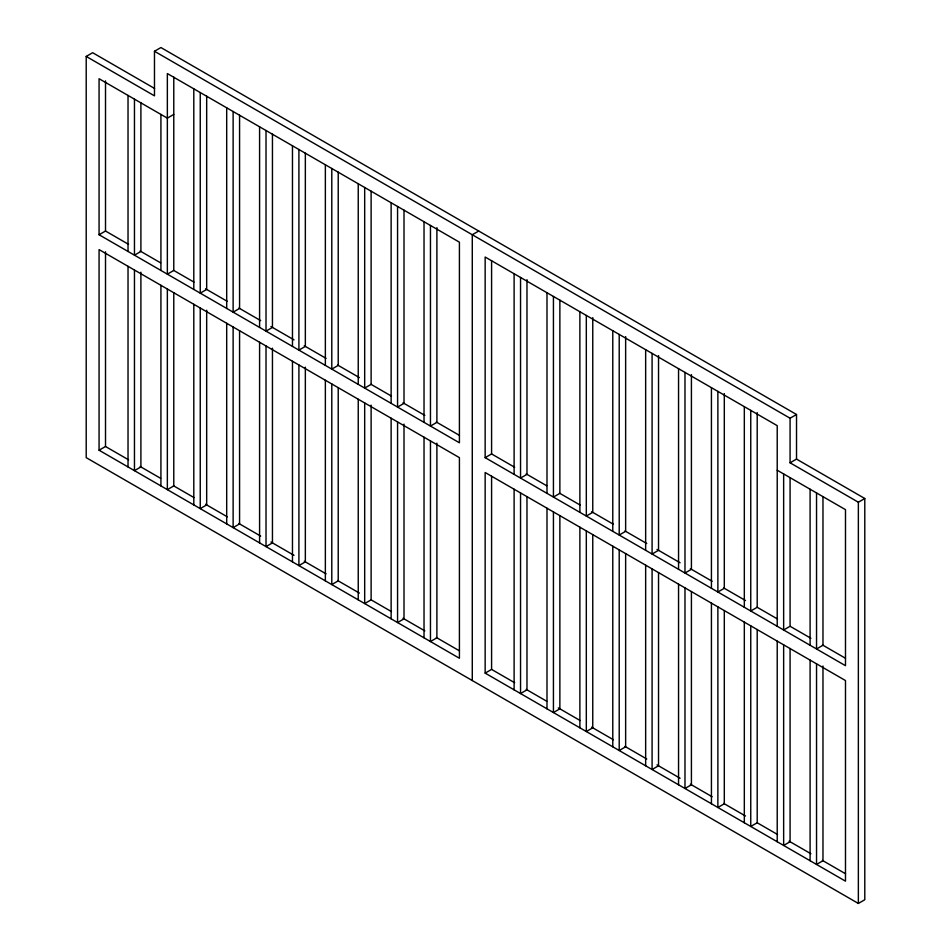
<?xml version="1.0" encoding="UTF-8"?>
<svg xmlns="http://www.w3.org/2000/svg" width="951" height="951" viewBox="0 0 951 951"><rect width="100%" height="100%" fill="white"/><g stroke="black" fill="none" stroke-linecap="round" stroke-linejoin="round"><path stroke-width="1.43" d="M86.208 56.43L154.478 95.849L154.478 51.271L790.079 418.226L790.079 462.804L796.522 459.095L864.792 498.514L864.792 899.729L858.361 903.45L86.208 457.645L86.208 56.43L92.639 52.709L154.597 88.479M154.478 51.271L160.921 47.55L796.522 414.505L796.522 459.095M173.783 114.417L167.352 118.138L99.07 78.719L99.07 234.742L459.416 442.786L459.416 242.172L167.352 73.56L167.352 274.173L173.783 270.453L173.783 77.031M99.07 234.742L105.513 231.034L128.587 244.359M99.07 450.215L459.416 658.258L459.416 457.645L99.07 249.602L99.07 450.215L105.513 446.506L128.587 459.832M478.722 231.034L472.278 234.742L472.278 680.547M777.217 626.269L777.217 425.656L485.153 257.032L485.153 457.645L491.584 453.936L514.669 467.262M790.079 418.226L796.522 414.505M485.153 673.118L845.487 881.161L845.487 680.547L485.153 472.504L485.153 673.118L491.584 669.409L514.669 682.735M790.079 462.804L858.361 502.223L864.792 498.514M777.217 470.234L845.487 509.653L845.487 665.688L485.153 457.645M140.13 251.016L160.648 262.868M173.474 270.274L193.992 282.114M205.535 288.783L227.337 301.372M238.867 308.029L260.669 320.618M270.928 326.538L294.014 339.864M304.272 345.784L326.074 358.372M337.617 365.041L359.419 377.618M370.949 384.287L391.467 396.127M403.01 402.796L424.812 415.385M436.354 422.042L459.44 435.368M526.212 473.919L546.73 485.771M559.557 493.177L580.062 505.017M591.605 511.686L613.407 524.263M624.95 530.931L646.751 543.52M657.01 549.44L680.096 562.766M690.355 568.686L712.144 581.275M723.687 587.932L745.489 600.521M757.032 607.19L777.549 619.03M790.376 626.436L810.894 638.276M822.437 644.944L845.51 658.27M140.13 466.489L160.648 478.341M173.474 485.747L193.992 497.587M205.535 504.256L227.337 516.845M238.867 523.502L260.669 536.091M270.928 542.011L294.014 555.336M304.272 561.256L326.074 573.845M337.617 580.514L359.419 593.091M370.949 599.76L391.467 611.6M403.01 618.269L424.812 630.858M436.354 637.515L459.44 650.841M526.212 689.392L546.73 701.244M558.273 707.901L580.062 720.489M591.605 727.158L613.407 739.735M624.95 746.404L646.751 758.993M657.01 764.913L680.096 778.239M690.355 784.159L712.144 796.748M723.687 803.405L745.489 815.994M757.032 822.663L777.549 834.502M789.092 841.171L810.894 853.748M822.437 860.417L845.51 873.743M858.361 502.223L858.361 903.45M822.972 496.588L822.972 645.253L816.54 648.974L816.54 492.939M822.972 666.021L822.972 860.726L816.54 864.447L816.54 663.834M810.097 489.218L810.097 645.253M810.097 660.113L810.097 860.726M790.079 477.592L790.079 626.269L783.648 629.978L783.648 473.955M790.079 648.499L790.079 841.742L783.648 845.451L783.648 644.837M777.217 641.129L777.217 841.742M757.198 412.568L757.198 607.285L750.755 610.994L750.755 410.38M757.198 629.514L757.198 822.758L750.755 826.467L750.755 625.853M744.324 406.671L744.324 607.285M744.324 622.144L744.324 822.758M724.305 393.583L724.305 588.289L717.874 592.009L717.874 391.396M724.305 610.53L724.305 803.761L717.874 807.482L717.874 606.869M711.431 387.675L711.431 588.289M711.431 603.148L711.431 803.761M691.413 374.587L691.413 569.304L684.982 573.013L684.982 372.412M691.413 591.534L691.413 784.777L684.982 788.486L684.982 587.884M678.55 368.691L678.55 569.304M678.55 584.164L678.55 784.777M658.532 355.603L658.532 550.32L652.089 554.029L652.089 353.415M658.532 572.55L658.532 765.793L652.089 769.502L652.089 568.888M645.658 349.706L645.658 550.32M645.658 565.179L645.658 765.793M625.639 336.618L625.639 531.324L619.208 535.044L619.208 334.431M625.639 553.565L625.639 746.797L619.208 750.517L619.208 549.904M612.777 330.71L612.777 531.324M612.777 546.183L612.777 746.797M592.758 317.622L592.758 512.339L586.315 516.06L586.315 315.447M592.758 534.581L592.758 727.812L586.315 731.533L586.315 530.92M579.884 311.726L579.884 512.339M579.884 527.199L579.884 727.812M559.866 300.112L559.866 493.355L553.434 497.064L553.434 296.45M559.866 515.585L559.866 708.828L553.434 712.537L553.434 511.923M546.991 292.742L546.991 493.355M546.991 508.214L546.991 708.828M526.973 279.653L526.973 474.371L520.542 478.08L520.542 277.466M526.973 496.6L526.973 689.844L520.542 693.552L520.542 492.939M514.111 273.757L514.111 474.371M514.111 489.23L514.111 689.844M491.584 260.693L491.584 453.936M491.584 476.166L491.584 669.409M436.889 227.646L436.889 422.351L430.458 426.072L430.458 225.458M436.889 443.118L436.889 637.824L430.458 641.545L430.458 440.931M424.027 221.738L424.027 422.351M424.027 437.21L424.027 637.824M404.009 210.135L404.009 403.367L397.566 407.087L397.566 206.474M404.009 424.122L404.009 618.839L397.566 622.56L397.566 421.947M391.134 202.753L391.134 403.367M391.134 418.226L391.134 618.839M371.116 191.139L371.116 384.382L364.685 388.091L364.685 187.478M371.116 405.138L371.116 599.855L364.685 603.564L364.685 402.951M358.242 183.769L358.242 384.382M358.242 399.242L358.242 599.855M338.223 172.155L338.223 365.386L331.792 369.107L331.792 168.493M338.223 387.628L338.223 580.859L331.792 584.58L331.792 383.966M325.361 164.785L325.361 365.386M325.361 380.257L325.361 580.859M305.342 153.17L305.342 346.402L298.911 350.123L298.911 149.509M305.342 367.169L305.342 561.875L298.911 565.595L298.911 364.982M292.468 145.788L292.468 346.402M292.468 361.261L292.468 561.875M272.45 134.174L272.45 327.417L266.018 331.126L266.018 130.513M272.45 348.173L272.45 542.89L266.018 546.599L266.018 345.986M259.587 126.804L259.587 327.417M259.587 342.277L259.587 542.89M239.569 115.19L239.569 308.433L233.126 312.142L233.126 111.529M239.569 330.663L239.569 523.906L233.126 527.615L233.126 327.001M226.695 107.82L226.695 308.433M226.695 323.292L226.695 523.906M206.676 96.206L206.676 289.437L200.245 293.158L200.245 92.544M206.676 310.204L206.676 504.91L200.245 508.63L200.245 308.017M193.802 88.823L193.802 289.437M193.802 304.296L193.802 504.91M173.783 292.694L173.783 485.925L167.352 489.646L167.352 289.033M160.921 114.417L160.921 270.453M160.921 285.312L160.921 485.925M140.903 102.791L140.903 251.468L134.46 255.177L134.46 99.154M140.903 272.224L140.903 466.941L134.46 470.65L134.46 270.036M128.028 95.433L128.028 251.468M128.028 266.328L128.028 466.941M105.513 80.894L105.513 231.034M105.513 251.789L105.513 446.506"/></g></svg>
